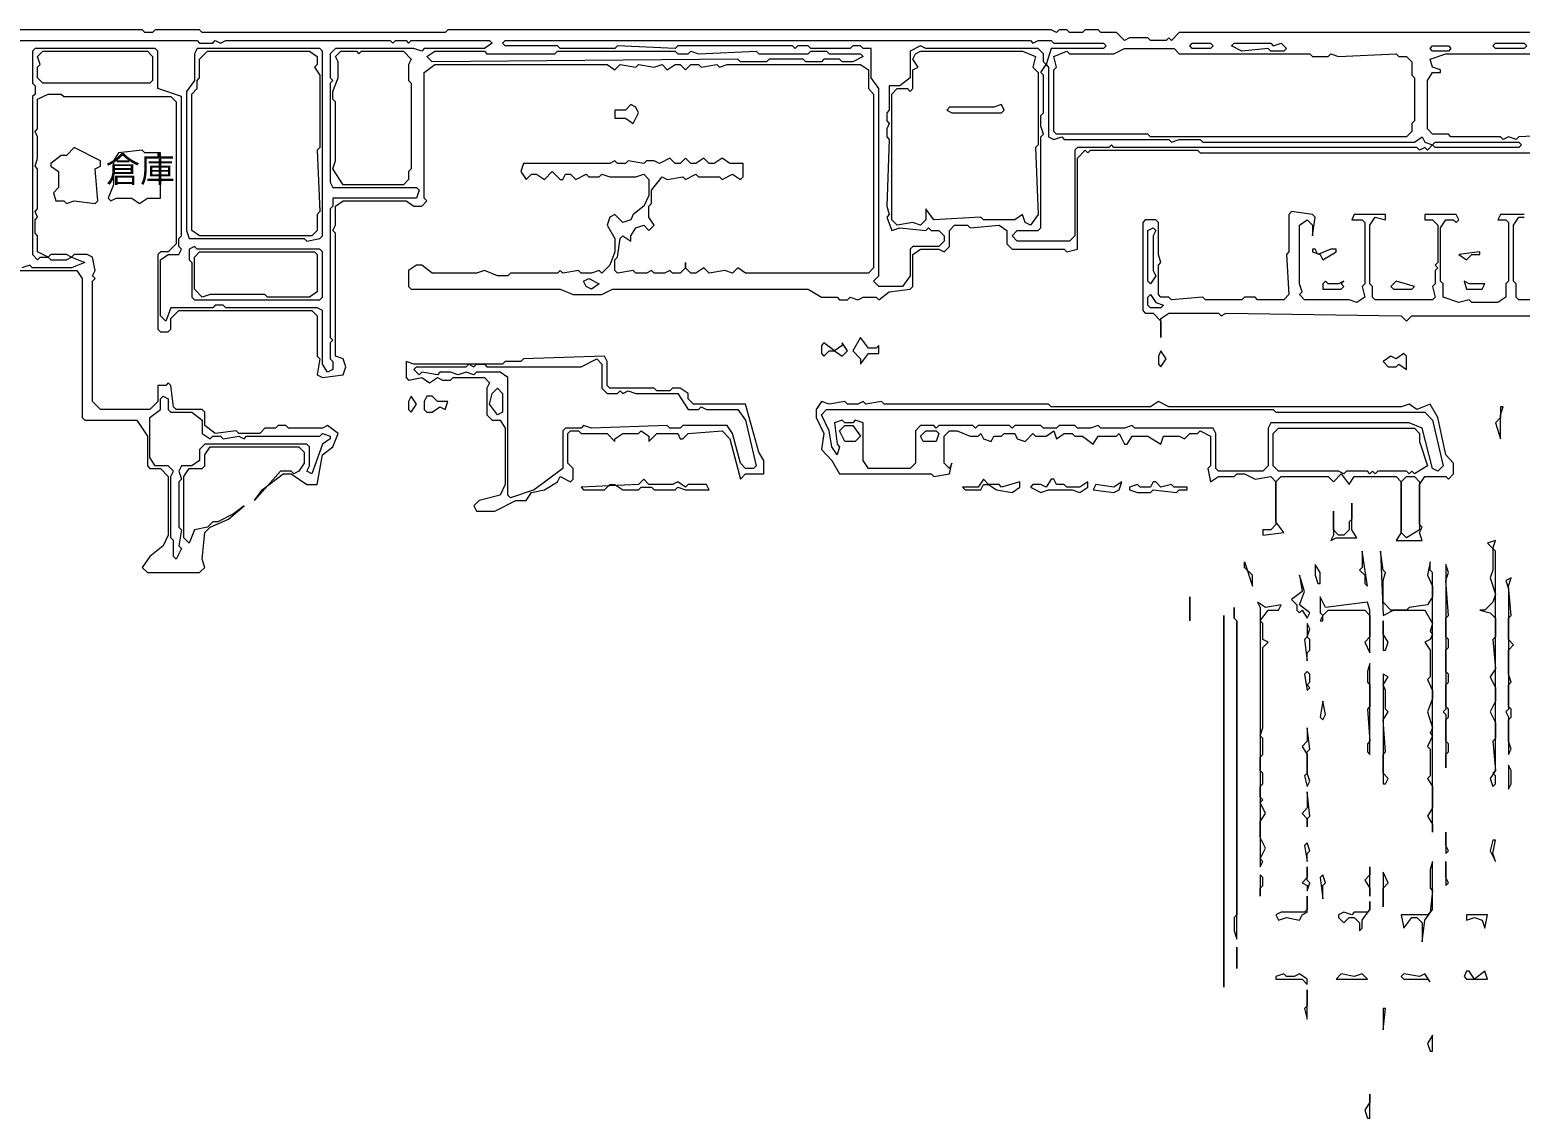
# Model space of a CAD drawing. Header units: millimetres. Extents: x -943 to 56469, y -4146 to 35647.
# Drawn here: x 19751 to 43235, y 18449 to 35605 of the extents above; entities that cross this region are included whole.
import ezdxf

# ---------------------------------------------------------------- set-up
doc = ezdxf.new("R2010")
doc.units = ezdxf.units.MM
doc.layers.add('EDITABLE_ROOM_LABELS', color=7, linetype='Continuous', lineweight=18, true_color=0x50555f)
doc.layers.add('RASTER_CONTOURS', color=7, linetype='Continuous', lineweight=18, true_color=0x50555f)
doc.styles.add('JAPANESE', font='msgothic.ttc')

msp = doc.modelspace()

# ---------------------------------------------------------------- linework, layer by layer
at = {"layer": 'RASTER_CONTOURS'}
for points in [[(49554, 35563), (37863, 35563), (37740, 35436), (37699, 35479), (37658, 35436), (37411, 35436), (37369, 35479), (37081, 35479), (36999, 35436), (36875, 35563), (36628, 35563), (36587, 35605), (36381, 35605), (36340, 35563), (36134, 35563), (36093, 35605), (35970, 35605), (35929, 35563), (35846, 35605), (26337, 35605), (26296, 35563), (22468, 35563), (22427, 35605), (21727, 35605), (21686, 35563), (21562, 35563), (21521, 35605), (17446, 35605)], [(18310, 35436), (22386, 35436), (22427, 35394), (22633, 35394), (22674, 35436), (22756, 35394), (22838, 35436), (25432, 35436), (25473, 35394), (25514, 35436), (25679, 35436), (25720, 35394), (25761, 35436), (26996, 35436), (27037, 35394), (26914, 35310), (25967, 35310), (25926, 35268), (25802, 35310), (24567, 35310), (24485, 35226), (24485, 34846), (24526, 34804), (24485, 34762), (24485, 33202), (24526, 33118), (25843, 33118), (25885, 33076), (25843, 32949), (24526, 32949), (24526, 32823), (24485, 32781), (24485, 30757), (24526, 30715), (24485, 30673), (24485, 30420), (24526, 30378), (24526, 30252), (24444, 30209), (24362, 30336), (24362, 31179), (24279, 31221), (22838, 31221), (22797, 31263), (22674, 31263), (22633, 31221), (21974, 31221), (21892, 31010), (21809, 31095), (21809, 31980), (21933, 32064), (22098, 32064), (22139, 32148), (22098, 32191), (22098, 32317), (22139, 32359), (22139, 34551), (21768, 34678), (21768, 35268), (21727, 35310), (19834, 35310), (19792, 35268), (19792, 34762), (19834, 34720), (19834, 34593), (19792, 34551), (19792, 32064), (19875, 31980), (19916, 32022), (20039, 32022), (20081, 31980), (20327, 31980), (20410, 32022), (20616, 31938), (20410, 31853), (19792, 31853), (19751, 31896), (19628, 31853)], [(18228, 31811), (20492, 31811), (20574, 31685), (20574, 29493), (20616, 29451), (21439, 29451), (21604, 29198), (21604, 28734), (21645, 28692), (21809, 28692), (21933, 28566), (21933, 27638), (21851, 27470), (21645, 27301), (21521, 27132), (21604, 27048), (22427, 27048), (22509, 27132), (22468, 27259), (22509, 27680), (22592, 27765), (22880, 27891), (23127, 28102), (22962, 27975), (22715, 27849), (22633, 27849), (22550, 27765), (22345, 27722), (22262, 27512), (22180, 27596), (22180, 28566), (22262, 28692), (22468, 28692), (22509, 28734), (22509, 28903), (22592, 29029), (23991, 29029), (24073, 28945), (24073, 28776), (23991, 28650), (23909, 28608), (23868, 28650), (23703, 28650), (23291, 28186), (23415, 28355), (23744, 28608), (23868, 28608), (24115, 28439), (24279, 28439), (24362, 28903), (24526, 29029), (24609, 29240), (24444, 29366), (24362, 29324), (23826, 29324), (23785, 29366), (23662, 29366), (23621, 29324), (23456, 29324), (23374, 29240), (23044, 29240), (23003, 29282), (22674, 29240), (22509, 29366), (22509, 29577), (22468, 29619), (22056, 29619), (22015, 29662), (21974, 29999), (21933, 30041), (21892, 29999), (21768, 29999), (21768, 29746), (21645, 29619), (20863, 29619), (20739, 29746), (20739, 31643), (20780, 31685), (20739, 31727), (20780, 31811), (20739, 32022), (20657, 32064), (20451, 32064), (20410, 32022), (20327, 32064), (20081, 32064), (20039, 32022), (19875, 32106), (19875, 32359), (19834, 32401), (19834, 32612), (19875, 32654), (19834, 32739), (19875, 32781), (19875, 33413), (19834, 33455), (19875, 33582), (19875, 33919), (19834, 34003), (19875, 34045), (19875, 34509), (20039, 34593), (20245, 34593), (20286, 34551), (21974, 34551), (22056, 34467), (22056, 32233), (21933, 32106), (21809, 32106), (21768, 32064), (21768, 30884), (21809, 30842), (21933, 30842), (21974, 30884), (21974, 31053), (22098, 31179), (24197, 31179), (24279, 31095), (24279, 30462), (24320, 30420), (24279, 30167), (24362, 30125), (24691, 30167), (24732, 30294), (24691, 30420), (24567, 30462), (24567, 32401), (24526, 32444), (24567, 32528), (24567, 32823), (24691, 32907), (25679, 32907), (25802, 32823), (25926, 32823), (26008, 32907), (25967, 32949), (25967, 34931), (26132, 35057), (28848, 35057), (28972, 34973), (29054, 35057), (29301, 35015), (29342, 35057), (29589, 35015), (29713, 35057), (29795, 34973), (29919, 35057), (30001, 35057), (30083, 34973), (30166, 35057), (30289, 35057), (30330, 35015), (30577, 35057), (30618, 35015), (30742, 35057), (32841, 35057), (32965, 34973), (32965, 34678), (33047, 34593), (33047, 31853), (32965, 31769), (31030, 31769), (30907, 31853), (30824, 31769), (30701, 31811), (30454, 31769), (30371, 31853), (30248, 31769), (30166, 31769), (30083, 31853), (30083, 31938), (30083, 31853), (30001, 31769), (29878, 31769), (29836, 31811), (29754, 31769), (29589, 31769), (29548, 31811), (29466, 31769), (29301, 31769), (29260, 31811), (29013, 31769), (28972, 31811), (28972, 31980), (29013, 32022), (29054, 32317), (29095, 32359), (29219, 32275), (29219, 32359), (29301, 32486), (29425, 32528), (29507, 32444), (29589, 32528), (29507, 32654), (29507, 32823), (29548, 32865), (29548, 33076), (29713, 33287), (29795, 33244), (30042, 33287), (30083, 33244), (30248, 33329), (30289, 33287), (30618, 33287), (30660, 33244), (30824, 33329), (30948, 33244), (30989, 33287), (30989, 33497), (30783, 33497), (30660, 33582), (30536, 33497), (30454, 33497), (30371, 33582), (30248, 33497), (30166, 33497), (30083, 33582), (30001, 33497), (29919, 33497), (29836, 33582), (29672, 33497), (29589, 33540), (29466, 33540), (29425, 33497), (29178, 33540), (29137, 33497), (29013, 33497), (28972, 33540), (28890, 33497), (27531, 33497), (27490, 33371), (27572, 33244), (27655, 33329), (27737, 33329), (27860, 33244), (27984, 33371), (28107, 33244), (28149, 33244), (28190, 33329), (28272, 33329), (28354, 33244), (28519, 33329), (28560, 33287), (28725, 33287), (28766, 33329), (28890, 33287), (29301, 33287), (29425, 33329), (29507, 33244), (29507, 32992), (29425, 32823), (29260, 32696), (29219, 32612), (29095, 32570), (28972, 32696), (28890, 32654), (28848, 32528), (28972, 32317), (28972, 32106), (28890, 31896), (28766, 31769), (28725, 31811), (28601, 31769), (28437, 31769), (28396, 31811), (28149, 31769), (28107, 31811), (28066, 31769), (27325, 31769), (27284, 31727), (27120, 31727), (26914, 31811), (26790, 31769), (26090, 31769), (25926, 31896), (25843, 31896), (25720, 31811), (25720, 31558), (25761, 31516), (28107, 31516), (28313, 31432), (28766, 31432), (28931, 31516), (32018, 31516), (32224, 31390), (32471, 31390), (32512, 31348), (32636, 31348), (32677, 31390), (32800, 31348), (32882, 31390), (33088, 31390), (33129, 31348), (33294, 31474), (33623, 31516), (33665, 31558), (33665, 32064), (33788, 32148), (34076, 32148), (34159, 32106), (34241, 32191), (34241, 32444), (34323, 32528), (34529, 32528), (34570, 32486), (35023, 32528), (35147, 32444), (35147, 32233), (35229, 32148), (36052, 32148), (36093, 32106), (36258, 32148), (36258, 33582), (36381, 33708), (36423, 33666), (36464, 33708), (38151, 33708), (38193, 33666), (44079, 33666)], [(44079, 33961), (43215, 33919), (43173, 33877), (43050, 33919), (42968, 33877), (42926, 33919), (42144, 33919), (42103, 33961), (41856, 33961), (41774, 34045), (41774, 34804), (41856, 34931), (41980, 34931), (41980, 34973), (41856, 35015), (41815, 35141), (42062, 35226), (44079, 35226)], [(43297, 32696), (42926, 32696), (42885, 32612), (43009, 32612), (43050, 32570), (43050, 31643), (43009, 31601), (43009, 31390), (42885, 31305), (42474, 31305), (42433, 31348), (42268, 31305), (42021, 31390), (42021, 31601), (41980, 31643), (41980, 32486), (42062, 32612), (42186, 32612), (42227, 32570), (42268, 32612), (42227, 32696), (41733, 32696), (41733, 32612), (41856, 32612), (41939, 32528), (41939, 31938), (41897, 31896), (41939, 31853), (41897, 31811), (41897, 31601), (41856, 31558), (41897, 31390), (41856, 31348), (40951, 31348), (40909, 31390), (40909, 31558), (40868, 31601), (40868, 32528), (40951, 32654), (41115, 32612), (41115, 32696), (40621, 32696), (40580, 32612), (40745, 32612), (40786, 32570), (40786, 31601), (40745, 31558), (40786, 31390), (40662, 31305), (40539, 31348), (39839, 31348), (39757, 31432), (39798, 31474), (39757, 31601), (39757, 32528), (39880, 32612), (39963, 32528), (39963, 32359), (40004, 32654), (39963, 32696), (39633, 32739), (39592, 32696), (39592, 32106), (39551, 32064), (39592, 31432), (39510, 31348), (39098, 31348), (39057, 31390), (38892, 31390), (38851, 31348), (38275, 31348), (38234, 31390), (37740, 31348), (37699, 31390), (37575, 31390), (37534, 31432), (37534, 31896), (37575, 31938), (37534, 32064), (37534, 32570), (37493, 32612), (37328, 32612), (37287, 32570), (37287, 31179), (37328, 31137), (37452, 31137), (37575, 31010), (37575, 30757), (37575, 31053), (37699, 31137), (38481, 31137), (38522, 31095), (38604, 31137), (41362, 31095), (41445, 31010), (41527, 31095), (45849, 31095)], [(43667, 31348), (43215, 31348), (43173, 31390), (43173, 31601), (43132, 31643), (43132, 32528), (43215, 32654), (43297, 32654)]]:
    msp.add_lwpolyline(points, dxfattribs=at)
for points in [[(19875, 35183), (19957, 35268), (21604, 35268), (21686, 35183), (21686, 34804), (21645, 34762), (19957, 34762), (19875, 34846), (19875, 35015), (19916, 35057)], [(22386, 35310), (22345, 35226), (22345, 34804), (22221, 34635), (22221, 32444), (22262, 32317), (24073, 32317), (24115, 32275), (24320, 32317), (24362, 32359), (24362, 35268), (24320, 35310)], [(22550, 35268), (24156, 35268), (24279, 35183), (24279, 35057), (24238, 35015), (24320, 34888), (24320, 33750), (24279, 33708), (24320, 32739), (24279, 32696), (24279, 32444), (24197, 32359), (22427, 32359), (22303, 32444), (22303, 34593), (22386, 34678), (22386, 34804), (22427, 34846), (22427, 35141)], [(24650, 35268), (24897, 35268), (24938, 35226), (24979, 35268), (25638, 35268), (25761, 35141), (25720, 35057), (25720, 34804), (25761, 34762), (25761, 33413), (25720, 33371), (25720, 33244), (25638, 33160), (24691, 33160), (24526, 33413), (24567, 33540), (24567, 34467), (24526, 34509), (24526, 34635), (24609, 34846), (24609, 35099), (24567, 35183)], [(26008, 35183), (26132, 35268), (26914, 35268), (26955, 35226), (28025, 35226), (28066, 35268), (29919, 35268), (29960, 35226), (30125, 35226), (30166, 35268), (30289, 35226), (31195, 35268), (31236, 35226), (32018, 35226), (32059, 35268), (32306, 35268), (32347, 35226), (32841, 35226), (32882, 35183), (32718, 35099), (32553, 35099), (32512, 35141), (32265, 35141), (32224, 35099), (31977, 35099), (31936, 35141), (31401, 35141), (31359, 35099), (30948, 35099), (30907, 35141), (26090, 35099)], [(27202, 35394), (27243, 35436), (35517, 35436), (35558, 35394), (35640, 35436), (35846, 35436), (35887, 35394), (36670, 35394), (36711, 35352), (36670, 35310), (35846, 35310), (35764, 35057), (35723, 35099), (35723, 35226), (35640, 35310), (33870, 35310), (33788, 35352), (33623, 35268), (33623, 34846), (33459, 34720), (33294, 34720), (33294, 34340), (33253, 34298), (33253, 34172), (33294, 34130), (33253, 34045), (33253, 33919), (33294, 33877), (33253, 32823), (33294, 32696), (33253, 32654), (33335, 32444), (33459, 32486), (33870, 32444), (33912, 32486), (33953, 32444), (34076, 32444), (34159, 32359), (34159, 32275), (34076, 32191), (33665, 32191), (33623, 32148), (33623, 31727), (33500, 31558), (33129, 31558), (33047, 31643), (33129, 31727), (33129, 34678), (33006, 34846), (33006, 35310), (32882, 35310), (32841, 35352), (32718, 35352), (32677, 35310), (32059, 35310), (32018, 35352), (31853, 35352), (31812, 35310), (31771, 35352), (29960, 35352), (29919, 35310), (29013, 35352), (28972, 35310), (28107, 35310), (28066, 35352), (27243, 35352)], [(33706, 35226), (33788, 35268), (35393, 35268), (35599, 35183), (35558, 35015), (35640, 34931), (35640, 33792), (35599, 33750), (35640, 32696), (35517, 32528), (35435, 32570), (35393, 32696), (35270, 32612), (34776, 32612), (34735, 32654), (33994, 32612), (33870, 32781), (33870, 32612), (33788, 32528), (33665, 32570), (33418, 32528), (33335, 32612), (33335, 34593), (33418, 34678), (33582, 34678), (33623, 34635), (33665, 34678), (33665, 34973), (33747, 35015), (33665, 35141)], [(35887, 35183), (36093, 35268), (36134, 35226), (36834, 35226), (36999, 35310), (37781, 35310), (37863, 35226), (39922, 35226), (39963, 35183), (40210, 35183), (40251, 35226), (40374, 35183), (41280, 35226), (41321, 35183), (41445, 35183), (41527, 35099), (41527, 34888), (41568, 34846), (41568, 34172), (41527, 34130), (41527, 34003), (41445, 33919), (37411, 33919), (37369, 33961), (35929, 33961), (35887, 34003), (35887, 34973), (35929, 35015)], [(38028, 35352), (38069, 35394), (38357, 35394), (38398, 35352), (38357, 35310), (38069, 35310)], [(38687, 35352), (38728, 35394), (39304, 35394), (39345, 35352), (39469, 35394), (39551, 35310), (39510, 35268), (39304, 35268), (39263, 35310), (38851, 35268)], [(41815, 35310), (41856, 35352), (42103, 35352), (42144, 35310), (42103, 35268), (41856, 35268)], [(42803, 35352), (42844, 35394), (43297, 35394), (43338, 35352), (43297, 35310), (42844, 35310)], [(35229, 32359), (35311, 32444), (35640, 32444), (35682, 32486), (35682, 33919), (35723, 33961), (35682, 34088), (35682, 34256), (35723, 34298), (35723, 34888), (35682, 34931), (35764, 35057), (35805, 35015), (35805, 33919), (35887, 33877), (36011, 33919), (36052, 33877), (37699, 33877), (37740, 33835), (37863, 33877), (38193, 33877), (38234, 33835), (41568, 33835), (41692, 33919), (41733, 33835), (41856, 33792), (41774, 33708), (41733, 33750), (41650, 33708), (41609, 33750), (36834, 33750), (36793, 33792), (36752, 33750), (36258, 33750), (36217, 33708), (36217, 32359), (36134, 32275), (35311, 32275)], [(29342, 34298), (29301, 34383), (29219, 34425), (29137, 34340), (28972, 34340), (28972, 34214), (29137, 34214), (29260, 34130)], [(35105, 34340), (35064, 34425), (34941, 34383), (34241, 34383), (34200, 34340), (34282, 34298), (35064, 34298)], [(41856, 33792), (41897, 33835), (43215, 33835), (43256, 33792), (43215, 33750), (41897, 33750)], [(20081, 33497), (20081, 33455), (20204, 33371), (20204, 33118), (20122, 33034), (20163, 32907), (20286, 32907), (20327, 32865), (20451, 32907), (20780, 32865), (20821, 32907), (20780, 33413), (20863, 33455), (20863, 33540), (20451, 33750), (20327, 33624), (20245, 33624)], [(21809, 33666), (21562, 33666), (21521, 33708), (21151, 33666), (21068, 33540), (21068, 33160), (20986, 32949), (21027, 32907), (21110, 32949), (21357, 32949), (21480, 32865), (21604, 32949), (21809, 32949)], [(37452, 32486), (37493, 32444), (37452, 32359), (37452, 31811), (37493, 31727), (37411, 31601), (37369, 31643), (37369, 32444)], [(22262, 32148), (22262, 31980), (22303, 31938), (22303, 31390), (22345, 31348), (24320, 31348), (24362, 31390), (24362, 32106), (24320, 32148), (22386, 32148), (22345, 32191)], [(22345, 32022), (22427, 32106), (24238, 32106), (24279, 32064), (24279, 31474), (24156, 31390), (23497, 31390), (23456, 31432), (22592, 31432), (22468, 31390), (22345, 31516)], [(39963, 32148), (39963, 32106), (40086, 32064), (40127, 31980), (40333, 32106), (40333, 32148), (40251, 32148), (40045, 32064), (40004, 32148)], [(42597, 32106), (42268, 32064), (42391, 31980), (42474, 32064), (42597, 32064)], [(28478, 31643), (28560, 31685), (28725, 31601), (28601, 31516), (28519, 31558)], [(40127, 31601), (40127, 31516), (40415, 31516), (40457, 31558), (40415, 31601), (40457, 31643), (40374, 31601), (40210, 31601), (40169, 31643)], [(41198, 31558), (41239, 31516), (41527, 31516), (41568, 31558), (41280, 31643)], [(42350, 31643), (42391, 31516), (42638, 31516), (42680, 31601), (42433, 31601)], [(37369, 31390), (37411, 31432), (37493, 31305), (37616, 31263), (37575, 31221), (37411, 31221), (37369, 31263)], [(32224, 30631), (32224, 30505), (32265, 30462), (32347, 30547), (32430, 30547), (32553, 30462), (32636, 30547), (32553, 30673), (32553, 30631), (32430, 30547), (32265, 30673)], [(32841, 30757), (32718, 30547), (32841, 30420), (32841, 30336), (32965, 30505), (33129, 30505), (33129, 30631), (33088, 30589), (32965, 30589)], [(37575, 30547), (37534, 30462), (37534, 30336), (37575, 30294), (37658, 30420)], [(25679, 30378), (25679, 30125), (25720, 30083), (25926, 30125), (26049, 30041), (26173, 30125), (26255, 30083), (26379, 30083), (26420, 30125), (26914, 30125), (26996, 30041), (26955, 29957), (26955, 29535), (27037, 29451), (27161, 29451), (27243, 29324), (27243, 28439), (27161, 28270), (26831, 28186), (26749, 28102), (26790, 28018), (27078, 28018), (27408, 28186), (27572, 28186), (27655, 28313), (27860, 28355), (28066, 28481), (28107, 28566), (28272, 28481), (28313, 28523), (28313, 28692), (28231, 28776), (28231, 29240), (28272, 29282), (28396, 29282), (28437, 29240), (28848, 29240), (28972, 29114), (28972, 29156), (29095, 29240), (29342, 29240), (29384, 29282), (29507, 29198), (29507, 29114), (29631, 29240), (29960, 29240), (30001, 29156), (30042, 29156), (30125, 29240), (30660, 29282), (30783, 29156), (30948, 28523), (31030, 28608), (31318, 28608), (31318, 28818), (31236, 28945), (31030, 29704), (30207, 29704), (30125, 29788), (30125, 29872), (30001, 29957), (29878, 29957), (29836, 29914), (29631, 29914), (29589, 29957), (28890, 29957), (28848, 29999), (28848, 30378), (28807, 30462), (27531, 30420), (27490, 30378), (27243, 30378), (27202, 30336), (25802, 30336)], [(25802, 30252), (25843, 30294), (26626, 30294), (26667, 30336), (26749, 30294), (26790, 30336), (26914, 30336), (26955, 30294), (28437, 30294), (28684, 30420), (28766, 30336), (28766, 29957), (28848, 29872), (29013, 29872), (29054, 29914), (29095, 29872), (29178, 29914), (29301, 29872), (29960, 29872), (30125, 29619), (30289, 29619), (30330, 29662), (30413, 29619), (30907, 29619), (31030, 29451), (31195, 28734), (31154, 28692), (31030, 28692), (30948, 28776), (30824, 29240), (30742, 29366), (30042, 29366), (30001, 29324), (29836, 29324), (29795, 29366), (28601, 29324), (28478, 29366), (28437, 29324), (28190, 29324), (28149, 29282), (28149, 28692), (27696, 28355), (27325, 28228), (27284, 28270), (27284, 30125), (27161, 30209), (26790, 30209), (26749, 30167), (26626, 30209), (26502, 30167), (26379, 30209), (26214, 30209), (26173, 30167), (25926, 30209), (25885, 30167)], [(41445, 30252), (41445, 30462), (41403, 30505), (41280, 30420), (41198, 30462), (41074, 30378), (41156, 30294), (41280, 30294), (41321, 30336)], [(22015, 27301), (22015, 27554), (21974, 27596), (21974, 28566), (22015, 28650), (21933, 28734), (21727, 28734), (21645, 28861), (21645, 29493), (21809, 29619), (21809, 29788), (21851, 29830), (21933, 29788), (21933, 29619), (21974, 29577), (22303, 29577), (22468, 29451), (22468, 29240), (22592, 29156), (22633, 29198), (22756, 29198), (22797, 29156), (23044, 29198), (23127, 29156), (23168, 29198), (24320, 29198), (24362, 29240), (24485, 29198), (24485, 29156), (24362, 29071), (24197, 28608), (24115, 28650), (24156, 28734), (24156, 29029), (24115, 29071), (22509, 29071), (22427, 28987), (22427, 28818), (22303, 28734), (22139, 28734), (22098, 28650), (22139, 28523), (22098, 28481), (22098, 27765), (22139, 27722), (22098, 27470), (22139, 27427), (22056, 27259)], [(25761, 29830), (25720, 29746), (25720, 29619), (25761, 29577), (25843, 29704)], [(26008, 29830), (25967, 29746), (25967, 29619), (26008, 29577), (26090, 29577), (26214, 29662), (26296, 29619), (26337, 29746), (26173, 29746), (26090, 29830)], [(27120, 29957), (27202, 29872), (27202, 29577), (27120, 29535), (26996, 29704), (27037, 29872)], [(32142, 29619), (32142, 29493), (32265, 29240), (32224, 28987), (32389, 28818), (32512, 28608), (33953, 28608), (33994, 28566), (34241, 28608), (34282, 28776), (34241, 28692), (34159, 28776), (34159, 29198), (34241, 29282), (34364, 29282), (34570, 29198), (34694, 29198), (34735, 29240), (34776, 29156), (34900, 29114), (34941, 29198), (35064, 29198), (35105, 29240), (35270, 29240), (35311, 29156), (35435, 29114), (35558, 29240), (35599, 29198), (35764, 29198), (35887, 29282), (35929, 29156), (36052, 29240), (36176, 29240), (36217, 29198), (36340, 29198), (36505, 29071), (36587, 29198), (36875, 29198), (36917, 29240), (36999, 29071), (37040, 29071), (37122, 29198), (37369, 29198), (37575, 29071), (37616, 29198), (37863, 29198), (37946, 29156), (38028, 29240), (38151, 29240), (38193, 29282), (38357, 29198), (38357, 28734), (38316, 28692), (38357, 28481), (38481, 28566), (38728, 28566), (38769, 28608), (38892, 28608), (39057, 28523), (39304, 28566), (39386, 28481), (39386, 27807), (39304, 27722), (39181, 27722), (39181, 27638), (39510, 27680), (39386, 27849), (39386, 28481), (39469, 28566), (40210, 28566), (40292, 28481), (40415, 28608), (40539, 28439), (40621, 28566), (41280, 28566), (41362, 28481), (41362, 27680), (41280, 27554), (41692, 27554), (41650, 27680), (41692, 27765), (41650, 27807), (41650, 28439), (41733, 28566), (42062, 28566), (42103, 28523), (42186, 28608), (42186, 28776), (42062, 28903), (41939, 29493), (41815, 29704), (41609, 29619), (41486, 29704), (41362, 29662), (37699, 29662), (37534, 29746), (37411, 29662), (35846, 29662), (35805, 29704), (33212, 29704), (33171, 29746), (32924, 29704), (32882, 29746), (32800, 29704), (32636, 29704), (32594, 29746), (32347, 29704), (32224, 29746)], [(32224, 29535), (32306, 29619), (39345, 29619), (39386, 29577), (41733, 29577), (41856, 29451), (42021, 28734), (41939, 28650), (41856, 28692), (41692, 29324), (41486, 29409), (39304, 29409), (39263, 29324), (39263, 28734), (39181, 28650), (38481, 28650), (38440, 28692), (38440, 29240), (38398, 29324), (37164, 29324), (37122, 29366), (36999, 29324), (36628, 29324), (36587, 29366), (36464, 29324), (36258, 29324), (36217, 29366), (35970, 29366), (35929, 29324), (35723, 29324), (35682, 29366), (35270, 29366), (35229, 29324), (35188, 29366), (34694, 29366), (34653, 29324), (34611, 29366), (34076, 29366), (34035, 29324), (33994, 29366), (33788, 29366), (33706, 29282), (33706, 28776), (33623, 28692), (32965, 28692), (32882, 28818), (32882, 29409), (32759, 29451), (32718, 29409), (32594, 29409), (32553, 29451), (32430, 29409), (32471, 29071), (32512, 29029), (32471, 28903), (32389, 29029), (32347, 29282)], [(42968, 29662), (42926, 29662), (42926, 29493), (42844, 29409), (42926, 29156), (42926, 29535)], [(32512, 29282), (32594, 29366), (32718, 29366), (32841, 29198), (32759, 29114), (32594, 29114)], [(33788, 29198), (33870, 29282), (34035, 29282), (34076, 29240), (34035, 29114), (33829, 29114)], [(39345, 29240), (39428, 29324), (41568, 29324), (41650, 29240), (41650, 29114), (41774, 28734), (41568, 28608), (41527, 28650), (41486, 28608), (41445, 28650), (40992, 28650), (40951, 28608), (40909, 28650), (40868, 28608), (40827, 28650), (40498, 28650), (40457, 28608), (40374, 28650), (39428, 28650), (39345, 28734)], [(28437, 28397), (28478, 28355), (28807, 28355), (28890, 28439), (28972, 28439), (29095, 28355), (29342, 28355), (29384, 28397), (29548, 28397), (29589, 28355), (29919, 28355), (29960, 28397), (30083, 28355), (30454, 28355), (30413, 28439), (30125, 28439), (30083, 28397), (29960, 28481), (29878, 28439), (29507, 28439), (29425, 28523), (29342, 28439)], [(34447, 28397), (34488, 28355), (34735, 28355), (34776, 28439), (34858, 28439), (34982, 28355), (35229, 28313), (35352, 28397), (35352, 28481), (35064, 28397), (35023, 28439), (34858, 28439), (34776, 28523), (34694, 28397)], [(35517, 28397), (35682, 28313), (35805, 28355), (36176, 28355), (36299, 28313), (36423, 28397), (36423, 28481), (36299, 28397), (36093, 28397), (36052, 28439), (35929, 28439), (35887, 28523), (35846, 28523), (35764, 28397), (35682, 28439), (35558, 28439)], [(36958, 28481), (36834, 28397), (36546, 28439), (36505, 28355), (36834, 28313), (36917, 28355)], [(37081, 28397), (37081, 28355), (37205, 28313), (37411, 28313), (37452, 28355), (37822, 28313), (37863, 28355), (37987, 28355), (37987, 28397), (37781, 28397), (37740, 28439), (37575, 28397), (37493, 28481), (37452, 28481), (37411, 28397), (37246, 28397), (37205, 28439)], [(41568, 28566), (41650, 28481), (41650, 27722), (41445, 27596), (41362, 27680), (41362, 28481), (41445, 28566)], [(40580, 28144), (40580, 27891), (40539, 27849), (40539, 27722), (40457, 27638), (40374, 27638), (40292, 27722), (40292, 28018), (40292, 27638), (40251, 27554), (40333, 27596), (40662, 27596), (40580, 27722)], [(42844, 27554), (42721, 27512), (42803, 27427), (42803, 27090), (42762, 26964), (42844, 26711), (42803, 26584), (42680, 26458), (42597, 26458), (42762, 26416), (42844, 26331), (42844, 26036), (42803, 25994), (42844, 25531), (42762, 25404), (42844, 25235), (42844, 25025), (42762, 24856), (42844, 24688), (42844, 24435), (42803, 24392), (42844, 23929), (42762, 23802), (42803, 23676), (42844, 23718), (42844, 23844), (42803, 23887), (42844, 23929), (42844, 27385), (42803, 27427)], [(40745, 27385), (40745, 27132), (40704, 27090), (40786, 27006), (40786, 26879), (40827, 26837)], [(41033, 27385), (41074, 26374), (41239, 26458), (41733, 26458), (41856, 26247), (41815, 26121), (41856, 26079), (41815, 25994), (41733, 25952), (41815, 25826), (41815, 25404), (41774, 25362), (41856, 25193), (41856, 25067), (41774, 24856), (41856, 24603), (41815, 24519), (41856, 24477), (41774, 24308), (41815, 24266), (41815, 23844), (41774, 23802), (41856, 23676), (41856, 23339), (41774, 23212), (41856, 23086), (41856, 22959), (41856, 27048), (41815, 27090), (41815, 27217), (41774, 27006), (41856, 26837), (41856, 26669), (41774, 26542), (41486, 26500), (41445, 26458), (41198, 26458), (41074, 26584), (41074, 26922), (41115, 27048), (41074, 27090)], [(38892, 27217), (39016, 26837), (39016, 27006), (38892, 27132)], [(40004, 27175), (40004, 27006), (40045, 26879), (40086, 26879), (40086, 27048)], [(42062, 27175), (42062, 24898), (42021, 24856), (42062, 24814), (42062, 23971), (42062, 24182), (42103, 24224), (42103, 24350), (42062, 24392), (42062, 24730), (42103, 24772), (42103, 24898), (42062, 24940), (42062, 25278), (42103, 25320), (42103, 25446), (42062, 25488), (42062, 25826), (42103, 25868), (42103, 25994), (42062, 26036), (42062, 26331), (42103, 26374), (42062, 26922), (42103, 27048)], [(39757, 27006), (39798, 26753), (39633, 26627), (39716, 26542), (39716, 26458), (39757, 26416), (39798, 26458), (39880, 26331), (39922, 26416), (39757, 26542), (39839, 26753)], [(43091, 26964), (43009, 26922), (43050, 26795), (43050, 24898), (43009, 24856), (43050, 24772), (43050, 24182), (43091, 24266), (43050, 24392), (43050, 24730), (43091, 24772), (43091, 24898), (43050, 24940), (43050, 25278), (43091, 25320), (43050, 25446), (43050, 25826), (43132, 25910), (43050, 25994), (43050, 26331), (43091, 26374), (43050, 26837)], [(38028, 26669), (38028, 26289)], [(39098, 26584), (39139, 26500), (39139, 22411), (39181, 22496), (39139, 22538), (39222, 22706), (39139, 22875), (39139, 23128), (39222, 23254), (39139, 23423), (39181, 23465), (39139, 23507), (39139, 23676), (39181, 23718), (39181, 23887), (39139, 23929), (39139, 24140), (39181, 24182), (39181, 24435), (39139, 24477), (39181, 24603), (39181, 25868), (39263, 25952), (39181, 25994), (39181, 26247), (39139, 26289), (39263, 26458), (39428, 26458), (39469, 26542), (39222, 26500)], [(40086, 26669), (40086, 26416), (40127, 26374), (40086, 26289), (40127, 26289), (40127, 26374), (40210, 26458), (40786, 26458), (40868, 26374), (40868, 26036), (40786, 25952), (40868, 25783), (40868, 26458), (40827, 26584), (40169, 26500)], [(38563, 26374), (38563, 20514)], [(38728, 26500), (38728, 26331), (38769, 26289), (38769, 21653), (38728, 21610), (38728, 21400), (38769, 21273), (38769, 26289), (38728, 26331)], [(39880, 26247), (39880, 26036), (39839, 25994), (39880, 25657), (39880, 25783), (39922, 25826), (39922, 25994), (39880, 26036), (39922, 26163)], [(41074, 26289), (41074, 25826), (41115, 25826), (41156, 25952), (41074, 26079)], [(40868, 25615), (40827, 25488), (40827, 25320), (40868, 25278), (40868, 24940), (40827, 24898), (40868, 24392), (40827, 24350), (40827, 24224), (40868, 24182)], [(39880, 25488), (39839, 25446), (39880, 25193), (39922, 25235), (39880, 25278), (39922, 25320), (39922, 25446)], [(41074, 25446), (41074, 23718), (41115, 23718), (41156, 23802), (41074, 23887), (41074, 24182), (41115, 24224), (41074, 24730), (41156, 24856), (41115, 24898), (41115, 25193), (41074, 25278), (41156, 25404)], [(40127, 25025), (40086, 24772), (40127, 24730), (40169, 24814)], [(39880, 24603), (39880, 24392), (39798, 24308), (39880, 24182), (39880, 23887), (39839, 23844), (39880, 23676), (39922, 23760), (39880, 23887), (39880, 24224), (39922, 24266)], [(43050, 24013), (43050, 23634), (43091, 23718), (43091, 23929)], [(39880, 23592), (39880, 23339), (39798, 23254), (39880, 23170), (39880, 23044), (39880, 23170), (39922, 23212)], [(39880, 22791), (39839, 22748), (39880, 22496), (39880, 22622), (39922, 22664)], [(42062, 22959), (42062, 22622), (42103, 22664), (42062, 22748)], [(42803, 22833), (42762, 22664), (42844, 22496), (42803, 22622), (42844, 22833)], [(39880, 22411), (39880, 22243), (39798, 22158), (39880, 22116), (39880, 22032), (39922, 22158), (39880, 22201)], [(40868, 22411), (40868, 22285), (40786, 22201), (40868, 22074), (40868, 21948)], [(41074, 22327), (41074, 21779), (41074, 22074), (41156, 22158)], [(41856, 22496), (41815, 22369), (41815, 22074), (41856, 22032), (41815, 21695), (41774, 21653), (41362, 21653), (41403, 21442), (41527, 21610), (41609, 21610), (41692, 21526), (41692, 21231), (41733, 21568), (41856, 21737)], [(42062, 22496), (42062, 22116), (42103, 22158), (42062, 22243)], [(39139, 22285), (39139, 21948), (39139, 22074), (39181, 22116), (39181, 22243)], [(40127, 22285), (40086, 22243), (40127, 21905), (40127, 22116), (40169, 22158)], [(39880, 21948), (39880, 21737), (39839, 21695), (39469, 21695), (39386, 21653), (39428, 21568), (39551, 21610), (39757, 21568), (39798, 21653), (39880, 21695)], [(40868, 21863), (40868, 21737), (40827, 21695), (40621, 21695), (40580, 21653), (40457, 21695), (40374, 21653), (40374, 21610), (40457, 21526), (40539, 21610), (40621, 21610), (40704, 21526), (40704, 21400), (40745, 21442), (40745, 21568), (40868, 21737)], [(42391, 21653), (42391, 21568), (42515, 21610), (42638, 21568), (42680, 21442), (42721, 21653)], [(38769, 21147), (38769, 20809)], [(39386, 20683), (39386, 20641), (39798, 20641), (39880, 20557), (39880, 20641), (39757, 20725), (39675, 20683), (39551, 20683), (39510, 20725)], [(40333, 20641), (40827, 20641), (40745, 20725), (40621, 20683), (40415, 20725)], [(41362, 20683), (41403, 20641), (41774, 20641), (41815, 20599), (41733, 20725), (41650, 20683), (41403, 20725)], [(42350, 20683), (42391, 20641), (42721, 20641), (42680, 20767), (42515, 20641), (42433, 20767), (42391, 20767)], [(39880, 20472), (39880, 20219), (39839, 20177), (39880, 20009)], [(41115, 20177), (41074, 20177), (41074, 19840)], [(41856, 19756), (41774, 19629), (41815, 19503), (41856, 19503)], [(40868, 18828), (40868, 18702), (40786, 18575), (40827, 18449), (40868, 18449)]]:
    msp.add_lwpolyline(points, close=True, dxfattribs=at)

# ---------------------------------------------------------------- texts
at = {"layer": 'EDITABLE_ROOM_LABELS', "style": 'JAPANESE'}
msp.add_text('倉庫', height=400, dxfattribs=at).set_placement((20945, 33202))

doc.saveas('drawing.dxf')
